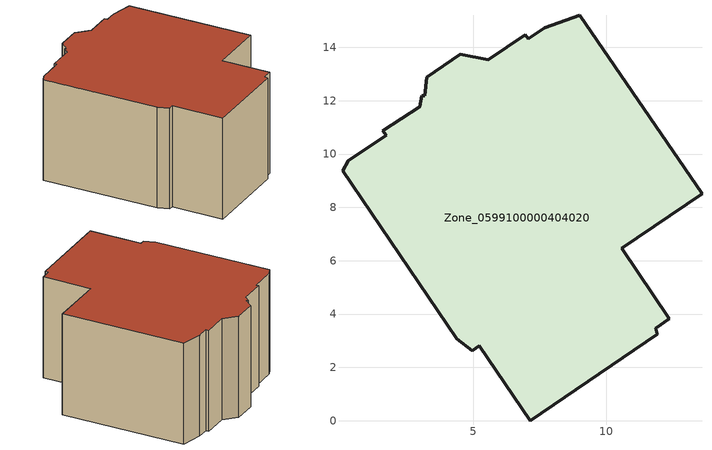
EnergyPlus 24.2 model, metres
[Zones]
Zone_0599100000404020
 floor ground (C_G): 13.58,8.5 10.57,6.46 12.35,3.83 11.84,3.46 11.9,3.24 7.15,0 5.24,2.81 4.97,2.63 4.39,3.07 0.1,9.37 0.31,9.74 1.74,10.71 1.62,10.87 2.99,11.78 3.07,12.19 3.18,12.19 3.27,12.89 4.51,13.74 5.57,13.54 6.95,14.48 7.06,14.31 7.68,14.73 9.01,15.2 z0
 wall outside (C_F): 1.62,10.87 1.74,10.71 0.31,9.74 0.1,9.37 4.39,3.07 4.97,2.63 5.24,2.81 7.15,0 11.9,3.24 11.84,3.46 12.35,3.83 10.57,6.46 13.58,8.5 9.01,15.2 7.68,14.73 7.06,14.31 6.95,14.48 5.57,13.54 4.51,13.74 3.27,12.89 3.18,12.19 3.07,12.19 2.99,11.78 1.62,10.87 z0:6.75
 roof outside (C_R): 9.01,15.2 7.68,14.73 7.06,14.31 6.95,14.48 5.57,13.54 4.51,13.74 3.27,12.89 3.18,12.19 3.07,12.19 2.99,11.78 1.62,10.87 1.74,10.71 0.31,9.74 0.1,9.37 4.39,3.07 4.97,2.63 5.24,2.81 7.15,0 11.9,3.24 11.84,3.46 12.35,3.83 10.57,6.46 13.58,8.5 z6.75
[BUILDING]
Pand.0599100000404020: North Axis=0; Terrain=City; Loads Convergence Tolerance Value=0.04; Temperature Convergence Tolerance Value=0.4; Solar Distribution=FullExterior; Maximum Number of Warmup Days=25; Minimum Number of Warmup Days=1
[Site:Location]
Rotterdam.The.Hague.AP_ZH_NLD Design_Conditions: Latitude=51.96; Longitude=4.45; Time Zone=1; Elevation=-4.5
[SITE:GROUNDTEMPERATURE:BUILDINGSURFACE]
18, 18, 18, 18, 18, 18, 18, 18, 18, 18, 18, 18
[MATERIAL] Thermal Absorptance=0.9; Solar Absorptance=0.7; Visible Absorptance=0.7
Name | Roughness | Thickness | Conductivity | Density | Specific Heat
G.D.1992-2005 | MediumSmooth | 0.15 | 0.06 | 540 | 1210
F.D.1992-2005 | Rough | 0.3 | 0.12 | 1920 | 840
R.D.1992-2005 | MediumRough | 0.2 | 0.08 | 1500 | 1000
[CONSTRUCTION]
C_G: G.D.1992-2005
C_F: F.D.1992-2005
C_R: R.D.1992-2005
[ZONE]
Zone_0599100000404020: Type=1; Multiplier=1; Ceiling Height=Autocalculate; Volume=Autocalculate; Floor Area=autocalculate; Part of Total Floor Area=Yes
[ZONEINFILTRATION:DESIGNFLOWRATE]
Infil_Zone_0599100000404020: Zone or ZoneList or Space or SpaceList=Zone_0599100000404020; Schedule=AlwaysOn; Design Flow Rate Calculation Method=Flow/Area; Flow Rate per Floor Area=0.0021; Constant Term Coefficient=1; Temperature Term Coefficient=0; Velocity Term Coefficient=0; Velocity Squared Term Coefficient=0
[HVACTEMPLATE:ZONE:IDEALLOADSAIRSYSTEM]
Zone_0599100000404020: Maximum Heating Supply Air Temperature=50; Minimum Cooling Supply Air Temperature=13; Maximum Heating Supply Air Humidity Ratio=0.0156; Minimum Cooling Supply Air Humidity Ratio=0.0077; Heating Limit=NoLimit; Cooling Limit=NoLimit; Dehumidification Control Type=ConstantSensibleHeatRatio; Cooling Sensible Heat Ratio=0.7; Dehumidification Setpoint=60; Humidification Control Type=None; Humidification Setpoint=30; Outdoor Air Method=None; Outdoor Air Flow Rate per Person=0.00944; Outdoor Air Flow Rate per Zone Floor Area=0; Outdoor Air Flow Rate per Zone=0; Demand Controlled Ventilation Type=None; Outdoor Air Economizer Type=NoEconomizer; Heat Recovery Type=None; Sensible Heat Recovery Effectiveness=0.7; Latent Heat Recovery Effectiveness=0.65
[ZONECONTROL:THERMOSTAT]
ThermostatControl_Zone_0599100000404020: Zone or ZoneList=Zone_0599100000404020; Control Type Schedule=DualSetpointControlType; Control 1=Thermostat_Zone_0599100000404020; Temperature Difference Between Cutout And Setpoint=0
[THERMOSTATSETPOINT:DUALSETPOINT]
Thermostat_Zone_0599100000404020: Heating Setpoint Temperature Schedule=HeatingSetpoint_Zone_0599100000404020; Cooling Setpoint Temperature Schedule=CoolingSetpoint_Zone_0599100000404020
[SCHEDULE:COMPACT]
HeatingSetpoint_Zone_0599100000404020: Through: 12/31, For: AllDays, Until: 24:00, 21
CoolingSetpoint_Zone_0599100000404020: Through: 12/31, For: AllDays, Until: 24:00, 24
DualSetpointControlType: Through: 12/31, For: AllDays, Until: 24:00, 4
AlwaysOn: Through: 12/31, For: AllDays, Until: 24:00, 1
